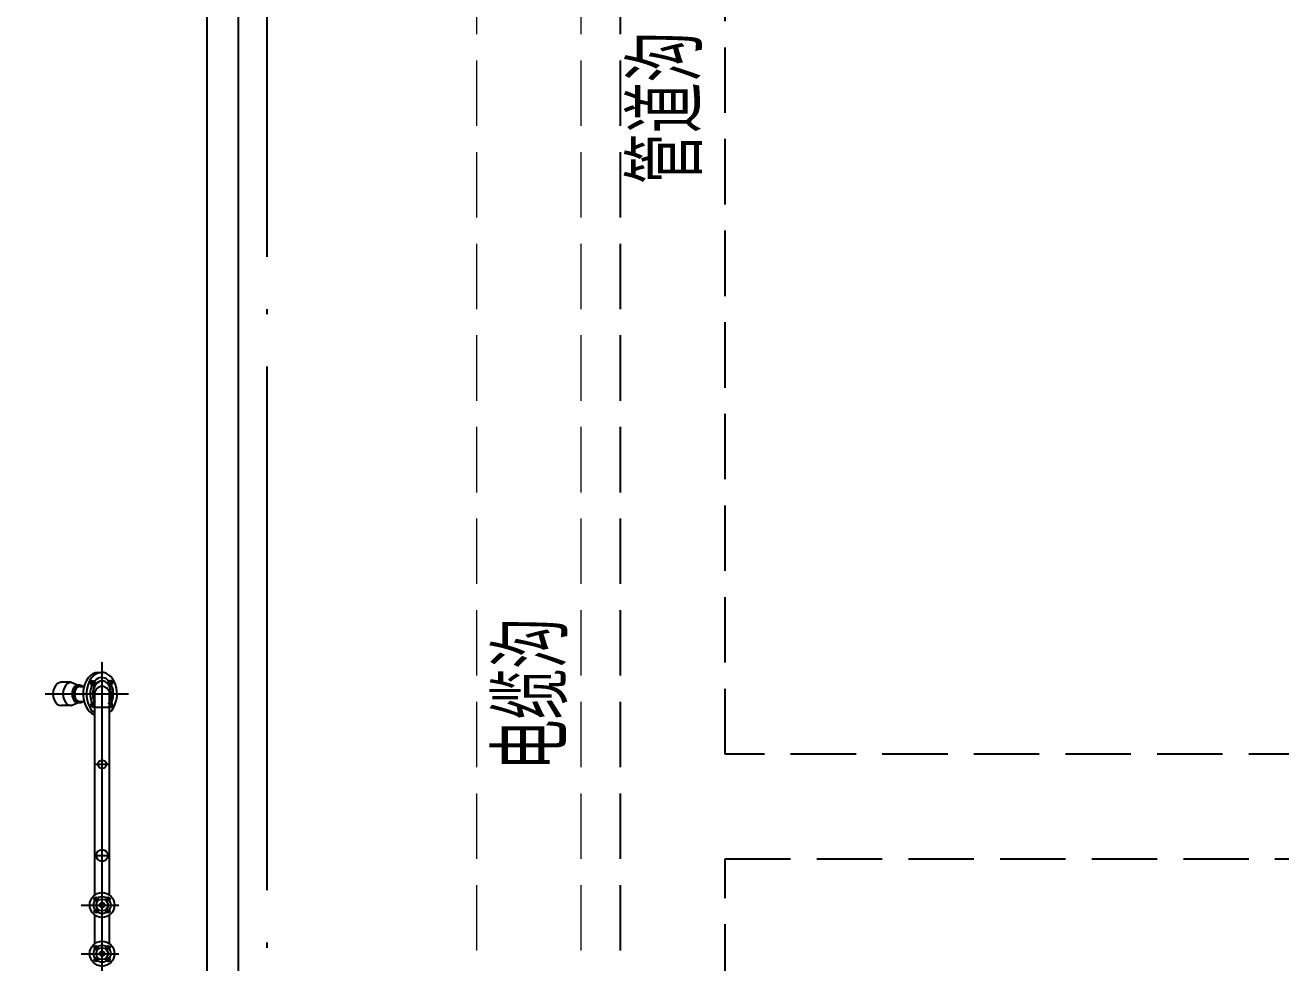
# Model space of a CAD drawing. Header units: millimetres. Extents: x 198973 to 311338, y 50799 to 196797.
# Drawn here: x 212243 to 217039, y 91106 to 94688 of the extents above; entities that cross this region are included whole.
import ezdxf

# ---------------------------------------------------------------- set-up
doc = ezdxf.new("R2010")
doc.units = ezdxf.units.MM
doc.header["$LTSCALE"] = 1000
for name, pattern in [('CENTER', [2, 1.25, -0.25, 0.25, -0.25]), ('DASH', [0.35, 0.25, -0.1]), ('DOTE', [2.42, 2, -0.2, 0.02, -0.2])]:
    doc.linetypes.add(name, pattern=pattern)
for name, color, linetype in [('DIM_LEAD', 3, 'Continuous'), ('DOTE', 1, 'CENTER'), ('PUB_HATCH', 8, 'Continuous'), ('STAIR', 2, 'Continuous'), ('WINDOW', 2, 'Continuous')]:
    doc.layers.add(name, color=color, linetype=linetype)
doc.layers.add('Z-综合管架', color=25, linetype='Continuous', lineweight=0)
doc.styles.add('_TCH_DIM', font='SIMPLEX', dxfattribs={"bigfont": 'GBCBIG'})
doc.styles.add('DIM_FONT', font='SIMPLEX.shx', dxfattribs={"width": 0.8})
doc.dimstyles.new('DIMN', dxfattribs={"dimtxt": 300, "dimasz": 1, "dimexe": 250, "dimexo": 300, "dimgap": 150, "dimtad": 1, "dimdec": 0, "dimzin": 0, "dimdsep": 46, "dimtxsty": 'DIM_FONT', "dimblk": '_DIMX', "dimcen": 0.09, "dimclrt": 7, "dimadec": 0, "dimazin": 0, "dimtfac": 1, "dimtdec": 0, "dimtix": 1, "dimtmove": 2, "dimatfit": 3, "dimldrblk": '_DIMX', "dimfxl": 1, "dimtolj": 1, "dimtzin": 0, "dimarcsym": 0})

# ---------------------------------------------------------------- blocks, each defined once
blk = doc.blocks.new('*D170')
at = {"layer": 'DEFPOINTS', "color": 0, "transparency": 16777216}
for p in [(220053.9, 103465.7), (218616.2, 101503.4), (208116.2, 81103.4)]:
    blk.add_point(p, dxfattribs=at)
at = {"layer": 'STAIR', "color": 0, "lineweight": -2, "transparency": 16777216}
for p, q in [((220053.9, 103463.7), (220053.9, 104644.3)), ((218616.2, 103461.7), (220053.9, 103463.7)), ((218616.2, 101803.4), (218616.2, 103461.7))]:
    blk.add_line(p, q, dxfattribs=at)
at = {"layer": 'STAIR', "color": 7, "transparency": 16777216, "insert": (219753.9, 104130), "char_height": 300, "attachment_point": 5, "rotation": 90, "style": 'DIM_FONT'}
blk.add_mtext('\\A1;10500', dxfattribs=at)
blk = doc.blocks.new('_DIMX')
blk.add_line((-150, 0), (150, 0))
at = {"const_width": 50}
blk.add_lwpolyline([(-70, -70), (70, 70)], dxfattribs=at)
blk = doc.blocks.new('*D171')
at = {"layer": 'DEFPOINTS', "color": 0, "transparency": 16777216}
for p in [(221109.6, 103729.4), (218616.2, 101503.4), (208116.2, 81103.4)]:
    blk.add_point(p, dxfattribs=at)
at = {"layer": 'STAIR', "color": 0, "lineweight": -2, "transparency": 16777216}
for p, q in [((221105.6, 101503.4), (221107.6, 103729.4)), ((221107.6, 103729.4), (222333.9, 103729.4)), ((218916.2, 101503.4), (221105.6, 101503.4))]:
    blk.add_line(p, q, dxfattribs=at)
at = {"layer": 'STAIR', "color": 7, "transparency": 16777216, "insert": (221796.7, 104029.4), "char_height": 300, "attachment_point": 5, "style": 'DIM_FONT'}
blk.add_mtext('\\A1;20400', dxfattribs=at)

msp = doc.modelspace()

# ---------------------------------------------------------------- linework, layer by layer
at = {"layer": 'DOTE', "linetype": 'DOTE'}
msp.add_line((213166.2, 103063.8), (213166.2, 79066.4), dxfattribs=at)
at = {"layer": 'PUB_HATCH', "ltscale": 0.5}
for p, q in [((213056.2, 96808.4), (213056.2, 88865.7)), ((212936.2, 94863.4), (212936.2, 88003.4))]:
    msp.add_line(p, q, dxfattribs=at)
at = {"layer": 'PUB_HATCH'}
for p, q in [((212536.8, 92011.5), (212536.8, 92255.3)), ((212522.6, 92215.9), (212535.4, 92215.9)), ((212536.1, 92182.9), (212536.8, 92182.9)), ((212536.8, 90559.5), (212536.8, 92190.3)), ((212418.7, 92177.9), (212380.9, 92177.9)), ((212418.7, 92177.9), (212444.6, 92166.4)), ((212451.6, 92166.4), (212444.6, 92166.4)), ((212451.6, 92161.9), (212467.9, 92161.9)), ((212319, 92133.4), (212637.7, 92133.4)), ((212319, 92133.4), (212637.7, 92133.4)), ((212418.7, 92088.9), (212380.9, 92088.9)), ((212418.7, 92088.9), (212444.6, 92100.4)), ((212451.6, 92100.4), (212444.6, 92100.4)), ((212451.6, 92104.9), (212467.9, 92104.9)), ((212508.3, 91364.8), (212508.3, 92133.4)), ((212565.3, 91364.8), (212565.3, 92133.4)), ((212508.3, 92082.4), (212565.3, 92082.4)), ((212508.3, 91864.9), (212565.3, 91864.9)), ((212508.3, 91516.3), (212565.3, 91516.3)), ((212457.2, 91326.8), (212601.1, 91326.8)), ((212520.2, 91343.4), (212507.4, 91356.2)), ((212553.4, 91343.4), (212566.1, 91356.2)), ((212520.2, 91310.2), (212507.4, 91297.5)), ((212508.3, 91179.2), (212508.3, 91288.8)), ((212553.4, 91310.2), (212566.1, 91297.5)), ((212565.3, 91179.2), (212565.3, 91288.8)), ((212457.2, 91141.2), (212601.1, 91141.2)), ((212520.2, 91157.8), (212507.4, 91170.6)), ((212553.4, 91157.8), (212566.1, 91170.6)), ((212520.2, 91124.6), (212507.4, 91111.9)), ((212553.4, 91124.6), (212566.1, 91111.9))]:
    msp.add_line(p, q, dxfattribs=at)
at = {"layer": 'PUB_HATCH', "ltscale": 5}
for p, q in [((212508.9, 92165.4), (212494.4, 92184.4)), ((212560, 92166), (212575.8, 92185.2)), ((212508.9, 92101.5), (212494.4, 92082.4)), ((212560, 92100.8), (212575.8, 92081.6))]:
    msp.add_line(p, q, dxfattribs=at)
at = {"layer": 'PUB_HATCH'}
for centre, radius in [((212536.8, 91864.9), 16), ((212536.8, 91516.3), 22.5), ((212536.8, 91326.8), 47.5), ((212536.8, 91326.8), 32.5), ((212513.8, 91349.8), 7), ((212536.8, 91326.8), 22.5), ((212536.8, 91326.8), 9.5), ((212559.8, 91349.8), 7), ((212513.8, 91303.8), 7), ((212559.8, 91303.8), 7), ((212536.8, 91141.2), 47.5), ((212536.8, 91141.2), 32.5), ((212513.8, 91164.2), 7), ((212536.8, 91141.2), 22.5), ((212536.8, 91141.2), 9.5), ((212559.8, 91164.2), 7), ((212513.8, 91118.3), 7), ((212559.8, 91118.3), 7)]:
    msp.add_circle(centre, radius, dxfattribs=at)
msp.add_arc((212536.8, 92133.4), 28.5, 0, 180, dxfattribs=at)
for centre, major_axis, ratio, start_param, end_param in [((212522.6, 92133.4), (0, 82.5), 0.707107, 0, 2.892915), ((212535.4, 92133.4), (0, 82.5), 0.707107, 3.680023, 8.941929), ((212535.3, 92133.4), (0, 62.5), 0.708244, 3.884498, 8.766211), ((212536.8, 92133.4), (0, 49.5), 0.707107, 4.093019, 8.473352), ((212535.4, 92133.4), (0, 49.5), 0.707107, 6.262982, 8.539896), ((212380.9, 92133.4), (0, 44.5), 0.718348, 0, 3.141593), ((212418.7, 92133.4), (0, 44.5), 0.707107, 0, 3.141593), ((212444.6, 92133.4), (0, 33), 0.707107, 0, 3.141593), ((212451.6, 92133.4), (0, 33), 0.707107, 5.754828, 9.953135), ((212451.6, 92133.4), (0, 28.5), 0.707107, 0, 3.141593)]:
    msp.add_ellipse(centre, major_axis=major_axis, ratio=ratio, start_param=start_param, end_param=end_param, dxfattribs=at)
for centre in [(212501.9, 92174.5), (212567.9, 92175.6)]:
    msp.add_ellipse(centre, major_axis=(0, -9), ratio=0.81264, dxfattribs=at)
at = {"layer": 'PUB_HATCH', "extrusion": (0, 0, -1)}
for centre, start_param, end_param in [((212501.9, 92092.3), 2.094238, 7.33054), ((212567.9, 92091.2), 5.920247, 9.787716)]:
    msp.add_ellipse(centre, major_axis=(0, 9), ratio=0.81264, start_param=start_param, end_param=end_param, dxfattribs=at)
at = {"layer": 'WINDOW', "linetype": 'DASH'}
msp.add_line((214516.2, 88703.4), (214516.2, 97903.4), dxfattribs=at)
msp.add_lwpolyline([(214516.2, 88703.4), (216666.2, 88703.4), (216666.2, 88903.4), (214916.2, 88903.4), (214916.2, 91503.4), (217866.2, 91503.4), (217866.2, 91903.4), (214916.2, 91903.4), (214916.2, 98603.4), (219366.2, 98603.4)], dxfattribs=at)
at = {"layer": 'Z-综合管架', "linetype": 'DASH'}
msp.add_line((214366.2, 88703.4), (214366.2, 97753.4), dxfattribs=at)
msp.add_lwpolyline([(209466.2, 82903.4), (209466.2, 97353.4), (213966.2, 97353.4), (213966.2, 88703.4), (214366.2, 88703.4)], dxfattribs=at)

# ---------------------------------------------------------------- texts
at = {"layer": 'DIM_LEAD', "color": 7, "style": '_TCH_DIM'}
for s, p in [('管道沟', (214827.7, 94081)), ('电缆沟', (214313.7, 91841))]:
    msp.add_text(s, height=270.07, rotation=90, dxfattribs=at).set_placement(p)

# ---------------------------------------------------------------- dimensions: what is measured, and where the dimension line sits
at = {"layer": 'STAIR'}
for offset, dtype, picture, middle in [((1437.7, 1962.3), 1, '*D170', (219753.9, 104130)), ((2493.4, 2226), 0, '*D171', (221796.7, 104029.4))]:
    dim = msp.add_ordinate_dim(feature_location=(218616.2, 101503.4), offset=offset, dtype=dtype, origin=(208116.2, 81103.4), dimstyle='DIMN', dxfattribs=at)
    dim.commit()
    dim.dimension.update_dxf_attribs({"geometry": picture, "text_midpoint": middle})

doc.saveas('drawing.dxf')
